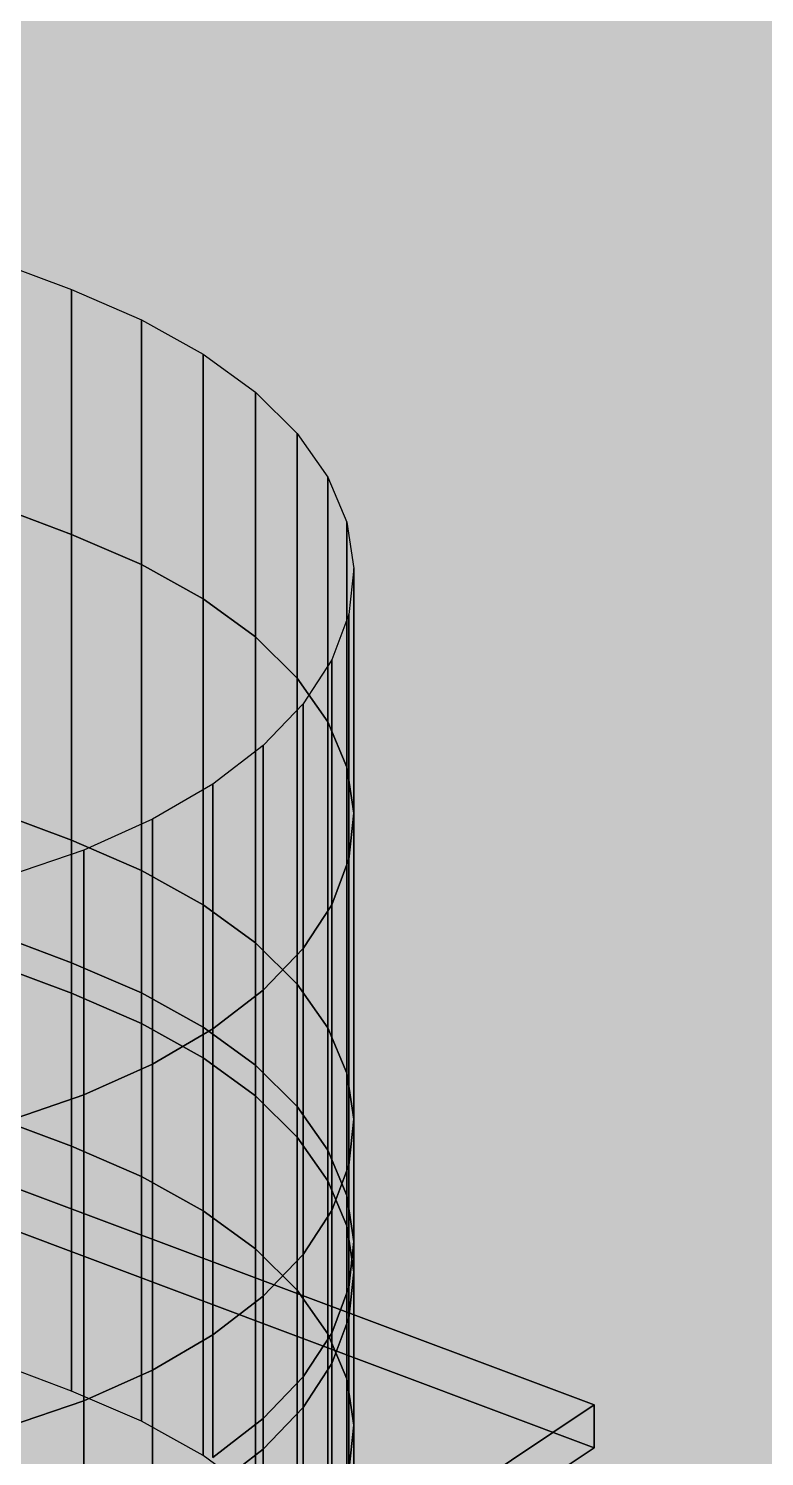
# Model space of a CAD drawing. Header units: millimetres. Extents: x 50 to 612415, y 2 to 4150.
# Drawn here: x 483839.16 to 483855.64, y 1789.64 to 1821.59 of the extents above; entities that cross this region are included whole.
import ezdxf

# ---------------------------------------------------------------- set-up
doc = ezdxf.new("R2010")
doc.units = ezdxf.units.MM
doc.layers.add('HATCH', color=8, linetype='Continuous', lineweight=9)
doc.layers.add('OUTLINE', color=7, linetype='Continuous', lineweight=25)

msp = doc.modelspace()

# ---------------------------------------------------------------- hatches: boundary and pattern name
at = {"layer": 'HATCH', "true_color": 0xccae87}
for points in [[(483729.733, 2095.423), (483388.132, 2223.523), (483844.241, 1797.704)], [(483388.132, 2223.523), (483707.276, 1909.123), (483844.241, 1797.704)], [(483729.733, 2091.999), (483388.132, 2220.099), (483844.241, 1794.28)], [(483844.241, 1794.28), (483388.132, 2220.099), (483729.733, 2091.999)], [(483388.132, 2220.099), (483707.276, 1905.699), (483844.241, 1794.28)], [(483844.241, 1794.28), (483707.276, 1905.699), (483388.132, 2220.099)], [(483844.241, 1788.801), (483388.132, 2214.621), (483729.733, 2086.52)], [(483844.241, 1788.801), (483707.276, 1900.221), (483388.132, 2214.621)], [(483731.532, 2094.916), (483729.733, 2095.423), (483846.288, 1794.793)], [(483729.733, 2095.423), (483844.241, 1797.704), (483845.176, 1796.781)], [(483729.733, 2095.423), (483845.176, 1796.781), (483845.862, 1795.805)], [(483729.733, 2095.423), (483845.862, 1795.805), (483846.288, 1794.793)], [(483733.532, 2094.66), (483731.532, 2094.916), (483846.288, 1794.793)], [(483735.596, 2094.672), (483733.532, 2094.66), (483846.288, 1794.793)], [(484018.94, 2064.117), (483735.596, 2094.672), (483846.288, 1794.793)], [(483731.532, 2091.492), (483729.733, 2091.999), (483846.288, 1791.369)], [(483846.288, 1791.369), (483729.733, 2091.999), (483731.532, 2091.492)], [(483729.733, 2091.999), (483844.241, 1794.28), (483845.176, 1793.357)], [(483845.176, 1793.357), (483844.241, 1794.28), (483729.733, 2091.999)], [(483845.862, 1792.381), (483845.176, 1793.357), (483729.733, 2091.999)], [(483729.733, 2091.999), (483845.176, 1793.357), (483845.862, 1792.381)], [(483729.733, 2091.999), (483845.862, 1792.381), (483846.288, 1791.369)], [(483846.288, 1791.369), (483845.862, 1792.381), (483729.733, 2091.999)], [(483733.532, 2091.236), (483731.532, 2091.492), (483846.288, 1791.369)], [(483846.288, 1791.369), (483731.532, 2091.492), (483733.532, 2091.236)], [(483735.596, 2091.248), (483733.532, 2091.236), (483846.288, 1791.369)], [(483846.288, 1791.369), (483733.532, 2091.236), (483735.596, 2091.248)], [(484018.94, 2060.693), (483735.596, 2091.248), (483846.288, 1791.369)], [(483846.288, 1791.369), (483735.596, 2091.248), (484018.94, 2060.693)], [(483846.288, 1785.891), (483729.733, 2086.52), (483731.532, 2086.014)], [(483845.176, 1787.879), (483844.241, 1788.801), (483729.733, 2086.52)], [(483845.862, 1786.903), (483845.176, 1787.879), (483729.733, 2086.52)], [(483846.288, 1785.891), (483845.862, 1786.903), (483729.733, 2086.52)], [(483846.288, 1785.891), (483731.532, 2086.014), (483733.532, 2085.758)], [(483846.288, 1785.891), (483733.532, 2085.758), (483735.596, 2085.769)], [(483846.288, 1785.891), (483735.596, 2085.769), (484018.94, 2055.215)], [(483655.087, 1297.024), (484018.94, 2079.868), (483845.952, 1807.463)], [(484018.94, 2079.868), (483707.276, 1924.874), (483844.241, 1813.454)], [(484018.94, 2079.868), (483844.241, 1813.454), (483845.176, 1812.532)], [(484018.94, 2079.868), (483845.176, 1812.532), (483845.862, 1811.556)], [(484018.94, 2079.868), (483845.862, 1811.556), (483846.288, 1810.544)], [(484018.94, 2079.868), (483846.334, 1808.48), (483845.952, 1807.463)], [(484018.94, 2079.868), (483846.288, 1810.544), (483846.446, 1809.512)], [(484018.94, 2079.868), (483846.446, 1809.512), (483846.334, 1808.48)], [(483655.087, 1291.545), (484018.94, 2074.389), (483845.952, 1801.985)], [(483845.952, 1801.985), (484018.94, 2074.389), (483655.087, 1291.545)], [(484018.94, 2074.389), (483707.276, 1919.396), (483844.241, 1807.976)], [(483844.241, 1807.976), (483707.276, 1919.396), (484018.94, 2074.389)], [(484018.94, 2074.389), (483844.241, 1807.976), (483845.176, 1807.053)], [(483845.176, 1807.053), (483844.241, 1807.976), (484018.94, 2074.389)], [(484018.94, 2074.389), (483845.176, 1807.053), (483845.862, 1806.078)], [(483845.862, 1806.078), (483845.176, 1807.053), (484018.94, 2074.389)], [(484018.94, 2074.389), (483845.862, 1806.078), (483846.288, 1805.065)], [(483846.288, 1805.065), (483845.862, 1806.078), (484018.94, 2074.389)], [(484018.94, 2074.389), (483846.334, 1803.001), (483845.952, 1801.985)], [(483845.952, 1801.985), (483846.334, 1803.001), (484018.94, 2074.389)], [(484018.94, 2074.389), (483846.288, 1805.065), (483846.446, 1804.034)], [(483846.446, 1804.034), (483846.288, 1805.065), (484018.94, 2074.389)], [(484018.94, 2074.389), (483846.446, 1804.034), (483846.334, 1803.001)], [(483846.334, 1803.001), (483846.446, 1804.034), (484018.94, 2074.389)], [(483655.087, 1284.697), (484018.94, 2067.541), (483845.952, 1795.137)], [(483845.952, 1795.137), (484018.94, 2067.541), (483655.087, 1284.697)], [(484018.94, 2067.541), (483707.276, 1912.548), (483844.241, 1801.128)], [(483844.241, 1801.128), (483707.276, 1912.548), (484018.94, 2067.541)], [(484018.94, 2067.541), (483844.241, 1801.128), (483845.176, 1800.205)], [(483845.176, 1800.205), (483844.241, 1801.128), (484018.94, 2067.541)], [(484018.94, 2067.541), (483845.176, 1800.205), (483845.862, 1799.229)], [(483845.862, 1799.229), (483845.176, 1800.205), (484018.94, 2067.541)], [(484018.94, 2067.541), (483845.862, 1799.229), (483846.288, 1798.217)], [(483846.288, 1798.217), (483845.862, 1799.229), (484018.94, 2067.541)], [(484018.94, 2067.541), (483846.334, 1796.153), (483845.952, 1795.137)], [(483845.952, 1795.137), (483846.334, 1796.153), (484018.94, 2067.541)], [(484018.94, 2067.541), (483846.288, 1798.217), (483846.446, 1797.186)], [(483846.446, 1797.186), (483846.288, 1798.217), (484018.94, 2067.541)], [(484018.94, 2067.541), (483846.446, 1797.186), (483846.334, 1796.153)], [(483846.334, 1796.153), (483846.446, 1797.186), (484018.94, 2067.541)], [(483652.557, 1282.907), (484018.94, 2064.802), (483845.952, 1792.397)], [(483845.952, 1792.397), (484018.94, 2064.802), (483652.557, 1282.907)], [(484018.94, 2064.802), (483707.276, 1909.808), (483844.241, 1798.389)], [(483844.241, 1798.389), (483707.276, 1909.808), (484018.94, 2064.802)], [(484018.94, 2064.802), (483844.241, 1798.389), (483845.176, 1797.466)], [(483845.176, 1797.466), (483844.241, 1798.389), (484018.94, 2064.802)], [(484018.94, 2064.802), (483845.176, 1797.466), (483845.862, 1796.49)], [(483845.862, 1796.49), (483845.176, 1797.466), (484018.94, 2064.802)], [(484018.94, 2064.802), (483845.862, 1796.49), (483846.288, 1795.478)], [(483846.288, 1795.478), (483845.862, 1796.49), (484018.94, 2064.802)], [(484018.94, 2064.802), (483846.334, 1793.414), (483845.952, 1792.397)], [(483845.952, 1792.397), (483846.334, 1793.414), (484018.94, 2064.802)], [(484018.94, 2064.802), (483846.288, 1795.478), (483846.446, 1794.447)], [(483846.446, 1794.447), (483846.288, 1795.478), (484018.94, 2064.802)], [(484018.94, 2064.802), (483846.446, 1794.447), (483846.334, 1793.414)], [(483846.334, 1793.414), (483846.446, 1794.447), (484018.94, 2064.802)], [(483651.924, 1282.46), (484018.94, 2064.117), (483845.952, 1791.713)], [(483845.952, 1791.713), (484018.94, 2064.117), (483651.924, 1282.46)], [(483844.241, 1797.704), (483707.276, 1909.123), (484018.94, 2064.117)], [(483845.176, 1796.781), (483844.241, 1797.704), (484018.94, 2064.117)], [(483845.862, 1795.805), (483845.176, 1796.781), (484018.94, 2064.117)], [(483846.288, 1794.793), (483845.862, 1795.805), (484018.94, 2064.117)], [(484018.94, 2064.117), (483846.334, 1792.729), (483845.952, 1791.713)], [(483845.952, 1791.713), (483846.334, 1792.729), (484018.94, 2064.117)], [(484018.94, 2064.117), (483846.288, 1794.793), (483846.446, 1793.762)], [(483846.446, 1793.762), (483846.288, 1794.793), (484018.94, 2064.117)], [(484018.94, 2064.117), (483846.446, 1793.762), (483846.334, 1792.729)], [(483846.334, 1792.729), (483846.446, 1793.762), (484018.94, 2064.117)], [(483648.761, 1280.222), (484018.94, 2060.693), (483845.952, 1788.289)], [(483845.952, 1788.289), (484018.94, 2060.693), (483648.761, 1280.222)], [(484018.94, 2060.693), (483846.334, 1789.305), (483845.952, 1788.289)], [(483845.952, 1788.289), (483846.334, 1789.305), (484018.94, 2060.693)], [(484018.94, 2060.693), (483846.288, 1791.369), (483846.446, 1790.338)], [(483846.446, 1790.338), (483846.288, 1791.369), (484018.94, 2060.693)], [(484018.94, 2060.693), (483846.446, 1790.338), (483846.334, 1789.305)], [(483846.334, 1789.305), (483846.446, 1790.338), (484018.94, 2060.693)], [(483845.952, 1782.81), (484018.94, 2055.215), (483643.701, 1276.641)], [(483845.952, 1782.81), (483846.334, 1783.827), (484018.94, 2055.215)], [(483846.446, 1784.86), (483846.288, 1785.891), (484018.94, 2055.215)], [(483846.334, 1783.827), (483846.446, 1784.86), (484018.94, 2055.215)], [(483707.276, 1924.874), (483650.343, 1886.918), (483840.121, 1815.751)], [(483707.276, 1924.874), (483840.121, 1815.751), (483841.691, 1815.078)], [(483707.276, 1924.874), (483841.691, 1815.078), (483843.072, 1814.308)], [(483707.276, 1924.874), (483843.072, 1814.308), (483844.241, 1813.454)], [(483840.121, 1810.273), (483650.343, 1881.44), (483707.276, 1919.396)], [(483707.276, 1919.396), (483650.343, 1881.44), (483840.121, 1810.273)], [(483707.276, 1919.396), (483840.121, 1810.273), (483841.691, 1809.6)], [(483841.691, 1809.6), (483840.121, 1810.273), (483707.276, 1919.396)], [(483707.276, 1919.396), (483841.691, 1809.6), (483843.072, 1808.829)], [(483843.072, 1808.829), (483841.691, 1809.6), (483707.276, 1919.396)], [(483707.276, 1919.396), (483843.072, 1808.829), (483844.241, 1807.976)], [(483844.241, 1807.976), (483843.072, 1808.829), (483707.276, 1919.396)], [(483840.121, 1803.425), (483650.343, 1874.592), (483707.276, 1912.548)], [(483707.276, 1912.548), (483650.343, 1874.592), (483840.121, 1803.425)], [(483707.276, 1912.548), (483840.121, 1803.425), (483841.691, 1802.752)], [(483841.691, 1802.752), (483840.121, 1803.425), (483707.276, 1912.548)], [(483707.276, 1912.548), (483841.691, 1802.752), (483843.072, 1801.981)], [(483843.072, 1801.981), (483841.691, 1802.752), (483707.276, 1912.548)], [(483707.276, 1912.548), (483843.072, 1801.981), (483844.241, 1801.128)], [(483844.241, 1801.128), (483843.072, 1801.981), (483707.276, 1912.548)], [(483840.121, 1800.686), (483650.343, 1871.853), (483707.276, 1909.808)], [(483707.276, 1909.808), (483650.343, 1871.853), (483840.121, 1800.686)], [(483707.276, 1909.808), (483840.121, 1800.686), (483841.691, 1800.012)], [(483841.691, 1800.012), (483840.121, 1800.686), (483707.276, 1909.808)], [(483707.276, 1909.808), (483841.691, 1800.012), (483843.072, 1799.242)], [(483843.072, 1799.242), (483841.691, 1800.012), (483707.276, 1909.808)], [(483707.276, 1909.808), (483843.072, 1799.242), (483844.241, 1798.389)], [(483844.241, 1798.389), (483843.072, 1799.242), (483707.276, 1909.808)], [(483840.121, 1800.001), (483650.343, 1871.168), (483707.276, 1909.123)], [(483707.276, 1909.123), (483650.343, 1871.168), (483840.121, 1800.001)], [(483707.276, 1909.123), (483840.121, 1800.001), (483841.691, 1799.328)], [(483841.691, 1799.328), (483840.121, 1800.001), (483707.276, 1909.123)], [(483707.276, 1909.123), (483841.691, 1799.328), (483843.072, 1798.557)], [(483843.072, 1798.557), (483841.691, 1799.328), (483707.276, 1909.123)], [(483707.276, 1909.123), (483843.072, 1798.557), (483844.241, 1797.704)], [(483844.241, 1797.704), (483843.072, 1798.557), (483707.276, 1909.123)], [(483840.121, 1796.577), (483650.343, 1867.744), (483707.276, 1905.699)], [(483707.276, 1905.699), (483650.343, 1867.744), (483840.121, 1796.577)], [(483707.276, 1905.699), (483840.121, 1796.577), (483841.691, 1795.904)], [(483841.691, 1795.904), (483840.121, 1796.577), (483707.276, 1905.699)], [(483707.276, 1905.699), (483841.691, 1795.904), (483843.072, 1795.133)], [(483843.072, 1795.133), (483841.691, 1795.904), (483707.276, 1905.699)], [(483707.276, 1905.699), (483843.072, 1795.133), (483844.241, 1794.28)], [(483844.241, 1794.28), (483843.072, 1795.133), (483707.276, 1905.699)], [(483840.121, 1791.098), (483650.343, 1862.265), (483707.276, 1900.221)], [(483841.691, 1790.425), (483840.121, 1791.098), (483707.276, 1900.221)], [(483843.072, 1789.655), (483841.691, 1790.425), (483707.276, 1900.221)], [(483844.241, 1788.801), (483843.072, 1789.655), (483707.276, 1900.221)], [(483655.087, 1297.024), (483845.952, 1807.463), (483845.309, 1806.48)], [(483655.087, 1297.024), (483845.309, 1806.48), (483844.415, 1805.547)], [(483655.087, 1297.024), (483844.415, 1805.547), (483843.284, 1804.681)], [(483655.087, 1297.024), (483843.284, 1804.681), (483841.937, 1803.896)], [(483655.087, 1297.024), (483841.937, 1803.896), (483840.397, 1803.205)], [(483655.087, 1297.024), (483840.397, 1803.205), (483838.69, 1802.621)], [(483655.087, 1291.545), (483845.952, 1801.985), (483845.309, 1801.002)], [(483845.309, 1801.002), (483845.952, 1801.985), (483655.087, 1291.545)], [(483655.087, 1291.545), (483845.309, 1801.002), (483844.415, 1800.069)], [(483844.415, 1800.069), (483845.309, 1801.002), (483655.087, 1291.545)], [(483655.087, 1291.545), (483844.415, 1800.069), (483843.284, 1799.203)], [(483843.284, 1799.203), (483844.415, 1800.069), (483655.087, 1291.545)], [(483655.087, 1291.545), (483843.284, 1799.203), (483841.937, 1798.417)], [(483841.937, 1798.417), (483843.284, 1799.203), (483655.087, 1291.545)], [(483655.087, 1291.545), (483841.937, 1798.417), (483840.397, 1797.727)], [(483840.397, 1797.727), (483841.937, 1798.417), (483655.087, 1291.545)], [(483655.087, 1291.545), (483840.397, 1797.727), (483838.69, 1797.143)], [(483838.69, 1797.143), (483840.397, 1797.727), (483655.087, 1291.545)], [(483655.087, 1284.697), (483845.952, 1795.137), (483845.309, 1794.153)], [(483845.309, 1794.153), (483845.952, 1795.137), (483655.087, 1284.697)], [(483655.087, 1284.697), (483845.309, 1794.153), (483844.415, 1793.221)], [(483844.415, 1793.221), (483845.309, 1794.153), (483655.087, 1284.697)], [(483655.087, 1284.697), (483844.415, 1793.221), (483843.284, 1792.355)], [(483843.284, 1792.355), (483844.415, 1793.221), (483655.087, 1284.697)], [(483652.557, 1282.907), (483845.952, 1792.397), (483845.309, 1791.414)], [(483845.309, 1791.414), (483845.952, 1792.397), (483652.557, 1282.907)], [(483655.087, 1284.697), (483843.284, 1792.355), (483841.937, 1791.569)], [(483841.937, 1791.569), (483843.284, 1792.355), (483655.087, 1284.697)], [(483651.924, 1282.46), (483845.952, 1791.713), (483845.309, 1790.729)], [(483845.309, 1790.729), (483845.952, 1791.713), (483651.924, 1282.46)], [(483652.557, 1282.907), (483845.309, 1791.414), (483844.415, 1790.482)], [(483844.415, 1790.482), (483845.309, 1791.414), (483652.557, 1282.907)], [(483655.087, 1284.697), (483841.937, 1791.569), (483840.397, 1790.879)], [(483840.397, 1790.879), (483841.937, 1791.569), (483655.087, 1284.697)], [(483844.415, 1789.797), (483845.309, 1790.729), (483651.924, 1282.46)], [(483651.924, 1282.46), (483845.309, 1790.729), (483844.415, 1789.797)], [(483655.087, 1284.697), (483840.397, 1790.879), (483838.69, 1790.295)], [(483838.69, 1790.295), (483840.397, 1790.879), (483655.087, 1284.697)], [(483652.557, 1282.907), (483844.415, 1790.482), (483843.284, 1789.615)], [(483843.284, 1789.615), (483844.415, 1790.482), (483652.557, 1282.907)], [(483651.924, 1282.46), (483844.415, 1789.797), (483843.284, 1788.931)], [(483843.284, 1788.931), (483844.415, 1789.797), (483651.924, 1282.46)]]:
    msp.add_hatch(color=43, dxfattribs=at).paths.add_polyline_path(points)
at = {"layer": 'HATCH', "true_color": 0xc0a47f}
for points in [[(483840.121, 1810.273), (483650.343, 1881.44), (483650.343, 1886.918), (483840.121, 1815.751)], [(483840.121, 1803.425), (483650.343, 1874.592), (483650.343, 1881.44), (483840.121, 1810.273)], [(483840.121, 1800.686), (483650.343, 1871.853), (483650.343, 1874.592), (483840.121, 1803.425)], [(483840.121, 1800.001), (483650.343, 1871.168), (483650.343, 1871.853), (483840.121, 1800.686)], [(483840.121, 1796.577), (483650.343, 1867.744), (483650.343, 1871.168), (483840.121, 1800.001)], [(483840.121, 1791.098), (483650.343, 1862.265), (483650.343, 1867.744), (483840.121, 1796.577)], [(483838.69, 1797.143), (483840.397, 1797.727), (483840.397, 1803.205), (483838.69, 1802.621)], [(483838.69, 1790.295), (483840.397, 1790.879), (483840.397, 1797.727), (483838.69, 1797.143)], [(483838.69, 1787.556), (483840.397, 1788.14), (483840.397, 1790.879), (483838.69, 1790.295)]]:
    msp.add_hatch(color=33, dxfattribs=at).paths.add_polyline_path(points)
at = {"layer": 'HATCH', "true_color": 0xacb1b5}
msp.add_hatch(color=253, dxfattribs=at).paths.add_polyline_path([(483851.824, 1789.83), (483649.394, 1865.742), (483649.394, 1866.7), (483851.824, 1790.789)])
at = {"layer": 'HATCH', "true_color": 0xb7bcc0}
for points in [[(483649.394, 1866.7), (483833.795, 1778.77), (483851.824, 1790.789)], [(483851.824, 1789.83), (483833.795, 1777.811), (483649.394, 1865.742)]]:
    msp.add_hatch(color=9, dxfattribs=at).paths.add_polyline_path(points)
at = {"layer": 'HATCH', "true_color": 0xbfa37f}
for points in [[(483841.691, 1809.6), (483840.121, 1810.273), (483840.121, 1815.751), (483841.691, 1815.078)], [(483841.691, 1802.752), (483840.121, 1803.425), (483840.121, 1810.273), (483841.691, 1809.6)], [(483840.397, 1797.727), (483841.937, 1798.417), (483841.937, 1803.896), (483840.397, 1803.205)], [(483841.691, 1800.012), (483840.121, 1800.686), (483840.121, 1803.425), (483841.691, 1802.752)], [(483841.691, 1799.328), (483840.121, 1800.001), (483840.121, 1800.686), (483841.691, 1800.012)], [(483841.691, 1795.904), (483840.121, 1796.577), (483840.121, 1800.001), (483841.691, 1799.328)], [(483840.397, 1790.879), (483841.937, 1791.569), (483841.937, 1798.417), (483840.397, 1797.727)], [(483841.691, 1790.425), (483840.121, 1791.098), (483840.121, 1796.577), (483841.691, 1795.904)], [(483840.397, 1788.14), (483841.937, 1788.83), (483841.937, 1791.569), (483840.397, 1790.879)]]:
    msp.add_hatch(color=33, dxfattribs=at).paths.add_polyline_path(points)
at = {"layer": 'HATCH', "true_color": 0xbea27e}
for points in [[(483843.072, 1808.829), (483841.691, 1809.6), (483841.691, 1815.078), (483843.072, 1814.308)], [(483843.072, 1801.981), (483841.691, 1802.752), (483841.691, 1809.6), (483843.072, 1808.829)], [(483841.937, 1798.417), (483843.284, 1799.203), (483843.284, 1804.681), (483841.937, 1803.896)], [(483843.072, 1799.242), (483841.691, 1800.012), (483841.691, 1802.752), (483843.072, 1801.981)], [(483843.072, 1798.557), (483841.691, 1799.328), (483841.691, 1800.012), (483843.072, 1799.242)], [(483843.072, 1795.133), (483841.691, 1795.904), (483841.691, 1799.328), (483843.072, 1798.557)], [(483841.937, 1791.569), (483843.284, 1792.355), (483843.284, 1799.203), (483841.937, 1798.417)], [(483843.072, 1789.655), (483841.691, 1790.425), (483841.691, 1795.904), (483843.072, 1795.133)], [(483841.937, 1788.83), (483843.284, 1789.615), (483843.284, 1792.355), (483841.937, 1791.569)]]:
    msp.add_hatch(color=33, dxfattribs=at).paths.add_polyline_path(points)
at = {"layer": 'HATCH', "true_color": 0xbda17d}
for points in [[(483844.241, 1807.976), (483843.072, 1808.829), (483843.072, 1814.308), (483844.241, 1813.454)], [(483844.241, 1801.128), (483843.072, 1801.981), (483843.072, 1808.829), (483844.241, 1807.976)], [(483844.241, 1798.389), (483843.072, 1799.242), (483843.072, 1801.981), (483844.241, 1801.128)], [(483844.241, 1797.704), (483843.072, 1798.557), (483843.072, 1799.242), (483844.241, 1798.389)], [(483844.241, 1794.28), (483843.072, 1795.133), (483843.072, 1798.557), (483844.241, 1797.704)], [(483844.241, 1788.801), (483843.072, 1789.655), (483843.072, 1795.133), (483844.241, 1794.28)]]:
    msp.add_hatch(color=33, dxfattribs=at).paths.add_polyline_path(points)
at = {"layer": 'HATCH', "true_color": 0xbba07c}
for points in [[(483845.176, 1807.053), (483844.241, 1807.976), (483844.241, 1813.454), (483845.176, 1812.532)], [(483845.176, 1800.205), (483844.241, 1801.128), (483844.241, 1807.976), (483845.176, 1807.053)], [(483844.415, 1800.069), (483845.309, 1801.002), (483845.309, 1806.48), (483844.415, 1805.547)], [(483845.176, 1797.466), (483844.241, 1798.389), (483844.241, 1801.128), (483845.176, 1800.205)], [(483844.415, 1793.221), (483845.309, 1794.153), (483845.309, 1801.002), (483844.415, 1800.069)], [(483845.176, 1796.781), (483844.241, 1797.704), (483844.241, 1798.389), (483845.176, 1797.466)], [(483845.176, 1793.357), (483844.241, 1794.28), (483844.241, 1797.704), (483845.176, 1796.781)], [(483845.176, 1787.879), (483844.241, 1788.801), (483844.241, 1794.28), (483845.176, 1793.357)], [(483844.415, 1790.482), (483845.309, 1791.414), (483845.309, 1794.153), (483844.415, 1793.221)], [(483844.415, 1789.797), (483845.309, 1790.729), (483845.309, 1791.414), (483844.415, 1790.482)], [(483844.415, 1786.373), (483845.309, 1787.305), (483845.309, 1790.729), (483844.415, 1789.797)]]:
    msp.add_hatch(color=33, dxfattribs=at).paths.add_polyline_path(points)
at = {"layer": 'HATCH', "true_color": 0xba9f7b}
for points in [[(483845.862, 1806.078), (483845.176, 1807.053), (483845.176, 1812.532), (483845.862, 1811.556)], [(483845.862, 1799.229), (483845.176, 1800.205), (483845.176, 1807.053), (483845.862, 1806.078)], [(483845.862, 1796.49), (483845.176, 1797.466), (483845.176, 1800.205), (483845.862, 1799.229)], [(483845.862, 1795.805), (483845.176, 1796.781), (483845.176, 1797.466), (483845.862, 1796.49)], [(483845.862, 1792.381), (483845.176, 1793.357), (483845.176, 1796.781), (483845.862, 1795.805)], [(483845.862, 1786.903), (483845.176, 1787.879), (483845.176, 1793.357), (483845.862, 1792.381)]]:
    msp.add_hatch(color=33, dxfattribs=at).paths.add_polyline_path(points)
at = {"layer": 'HATCH', "true_color": 0xb89d7a}
for points in [[(483846.288, 1805.065), (483845.862, 1806.078), (483845.862, 1811.556), (483846.288, 1810.544)], [(483845.952, 1801.985), (483846.334, 1803.001), (483846.334, 1808.48), (483845.952, 1807.463)], [(483846.288, 1798.217), (483845.862, 1799.229), (483845.862, 1806.078), (483846.288, 1805.065)], [(483845.952, 1795.137), (483846.334, 1796.153), (483846.334, 1803.001), (483845.952, 1801.985)], [(483846.288, 1795.478), (483845.862, 1796.49), (483845.862, 1799.229), (483846.288, 1798.217)], [(483846.288, 1794.793), (483845.862, 1795.805), (483845.862, 1796.49), (483846.288, 1795.478)], [(483845.952, 1792.397), (483846.334, 1793.414), (483846.334, 1796.153), (483845.952, 1795.137)], [(483846.288, 1791.369), (483845.862, 1792.381), (483845.862, 1795.805), (483846.288, 1794.793)], [(483845.952, 1791.713), (483846.334, 1792.729), (483846.334, 1793.414), (483845.952, 1792.397)], [(483845.952, 1788.289), (483846.334, 1789.305), (483846.334, 1792.729), (483845.952, 1791.713)], [(483846.288, 1785.891), (483845.862, 1786.903), (483845.862, 1792.381), (483846.288, 1791.369)]]:
    msp.add_hatch(color=33, dxfattribs=at).paths.add_polyline_path(points)
at = {"layer": 'HATCH', "true_color": 0xb69c79}
for points in [[(483846.446, 1804.034), (483846.288, 1805.065), (483846.288, 1810.544), (483846.446, 1809.512)], [(483846.334, 1803.001), (483846.446, 1804.034), (483846.446, 1809.512), (483846.334, 1808.48)], [(483846.446, 1797.186), (483846.288, 1798.217), (483846.288, 1805.065), (483846.446, 1804.034)], [(483846.334, 1796.153), (483846.446, 1797.186), (483846.446, 1804.034), (483846.334, 1803.001)], [(483846.446, 1794.447), (483846.288, 1795.478), (483846.288, 1798.217), (483846.446, 1797.186)], [(483846.334, 1793.414), (483846.446, 1794.447), (483846.446, 1797.186), (483846.334, 1796.153)], [(483846.446, 1793.762), (483846.288, 1794.793), (483846.288, 1795.478), (483846.446, 1794.447)], [(483846.446, 1790.338), (483846.288, 1791.369), (483846.288, 1794.793), (483846.446, 1793.762)], [(483846.334, 1792.729), (483846.446, 1793.762), (483846.446, 1794.447), (483846.334, 1793.414)], [(483846.334, 1789.305), (483846.446, 1790.338), (483846.446, 1793.762), (483846.334, 1792.729)], [(483846.446, 1784.86), (483846.288, 1785.891), (483846.288, 1791.369), (483846.446, 1790.338)], [(483846.334, 1783.827), (483846.446, 1784.86), (483846.446, 1790.338), (483846.334, 1789.305)]]:
    msp.add_hatch(color=33, dxfattribs=at).paths.add_polyline_path(points)
at = {"layer": 'HATCH', "true_color": 0xb99e7b}
for points in [[(483845.309, 1801.002), (483845.952, 1801.985), (483845.952, 1807.463), (483845.309, 1806.48)], [(483845.309, 1794.153), (483845.952, 1795.137), (483845.952, 1801.985), (483845.309, 1801.002)], [(483845.309, 1791.414), (483845.952, 1792.397), (483845.952, 1795.137), (483845.309, 1794.153)], [(483845.309, 1790.729), (483845.952, 1791.713), (483845.952, 1792.397), (483845.309, 1791.414)], [(483845.309, 1787.305), (483845.952, 1788.289), (483845.952, 1791.713), (483845.309, 1790.729)]]:
    msp.add_hatch(color=33, dxfattribs=at).paths.add_polyline_path(points)
at = {"layer": 'HATCH', "true_color": 0xbca17d}
for points in [[(483843.284, 1799.203), (483844.415, 1800.069), (483844.415, 1805.547), (483843.284, 1804.681)], [(483843.284, 1792.355), (483844.415, 1793.221), (483844.415, 1800.069), (483843.284, 1799.203)], [(483843.284, 1789.615), (483844.415, 1790.482), (483844.415, 1793.221), (483843.284, 1792.355)], [(483843.284, 1788.931), (483844.415, 1789.797), (483844.415, 1790.482), (483843.284, 1789.615)], [(483843.284, 1785.507), (483844.415, 1786.373), (483844.415, 1789.797), (483843.284, 1788.931)]]:
    msp.add_hatch(color=33, dxfattribs=at).paths.add_polyline_path(points)
at = {"layer": 'HATCH', "true_color": 0xaaafb2}
msp.add_hatch(color=253, dxfattribs=at).paths.add_polyline_path([(483833.795, 1777.811), (483851.824, 1789.83), (483851.824, 1790.789), (483833.795, 1778.77)])

# ---------------------------------------------------------------- linework, layer by layer
at = {"layer": 'OUTLINE', "color": 139, "true_color": 0x42544a}
for p, q in [((483650.343, 1886.918), (483840.121, 1815.751)), ((483650.343, 1886.918), (483840.121, 1815.751)), ((483840.121, 1810.273), (483650.343, 1881.44)), ((483650.343, 1881.44), (483840.121, 1810.273)), ((483650.343, 1881.44), (483840.121, 1810.273)), ((483840.121, 1810.273), (483650.343, 1881.44)), ((483840.121, 1803.425), (483650.343, 1874.592)), ((483650.343, 1874.592), (483840.121, 1803.425)), ((483650.343, 1874.592), (483840.121, 1803.425)), ((483840.121, 1803.425), (483650.343, 1874.592)), ((483840.121, 1800.686), (483650.343, 1871.853)), ((483650.343, 1871.853), (483840.121, 1800.686)), ((483650.343, 1871.853), (483840.121, 1800.686)), ((483840.121, 1800.686), (483650.343, 1871.853)), ((483840.121, 1800.001), (483650.343, 1871.168)), ((483650.343, 1871.168), (483840.121, 1800.001)), ((483650.343, 1871.168), (483840.121, 1800.001)), ((483840.121, 1800.001), (483650.343, 1871.168)), ((483840.121, 1796.577), (483650.343, 1867.744)), ((483650.343, 1867.744), (483840.121, 1796.577)), ((483650.343, 1867.744), (483840.121, 1796.577)), ((483840.121, 1796.577), (483650.343, 1867.744)), ((483649.394, 1866.7), (483851.824, 1790.789)), ((483851.824, 1790.789), (483649.394, 1866.7)), ((483851.824, 1789.83), (483649.394, 1865.742)), ((483649.394, 1865.742), (483851.824, 1789.83)), ((483840.121, 1791.098), (483650.343, 1862.265)), ((483840.121, 1791.098), (483650.343, 1862.265)), ((483840.121, 1815.751), (483840.121, 1810.273)), ((483840.121, 1815.751), (483841.691, 1815.078)), ((483840.121, 1810.273), (483840.121, 1815.751)), ((483840.121, 1815.751), (483841.691, 1815.078)), ((483841.691, 1815.078), (483843.072, 1814.308)), ((483841.691, 1815.078), (483841.691, 1809.6)), ((483841.691, 1809.6), (483841.691, 1815.078)), ((483841.691, 1815.078), (483843.072, 1814.308)), ((483843.072, 1814.308), (483844.241, 1813.454)), ((483843.072, 1814.308), (483843.072, 1808.829)), ((483843.072, 1808.829), (483843.072, 1814.308)), ((483843.072, 1814.308), (483844.241, 1813.454)), ((483844.241, 1813.454), (483845.176, 1812.532)), ((483844.241, 1813.454), (483844.241, 1807.976)), ((483844.241, 1807.976), (483844.241, 1813.454)), ((483844.241, 1813.454), (483845.176, 1812.532)), ((483845.176, 1812.532), (483845.862, 1811.556)), ((483845.176, 1812.532), (483845.176, 1807.053)), ((483845.176, 1807.053), (483845.176, 1812.532)), ((483845.176, 1812.532), (483845.862, 1811.556)), ((483845.862, 1811.556), (483846.288, 1810.544)), ((483845.862, 1811.556), (483845.862, 1806.078)), ((483845.862, 1806.078), (483845.862, 1811.556)), ((483845.862, 1811.556), (483846.288, 1810.544)), ((483846.288, 1810.544), (483846.446, 1809.512)), ((483846.288, 1810.544), (483846.288, 1805.065)), ((483846.288, 1805.065), (483846.288, 1810.544)), ((483846.288, 1810.544), (483846.446, 1809.512)), ((483840.121, 1810.273), (483840.121, 1803.425)), ((483840.121, 1810.273), (483841.691, 1809.6)), ((483841.691, 1809.6), (483840.121, 1810.273)), ((483840.121, 1803.425), (483840.121, 1810.273)), ((483840.121, 1810.273), (483841.691, 1809.6)), ((483841.691, 1809.6), (483840.121, 1810.273)), ((483841.691, 1809.6), (483843.072, 1808.829)), ((483843.072, 1808.829), (483841.691, 1809.6)), ((483841.691, 1809.6), (483841.691, 1802.752)), ((483841.691, 1802.752), (483841.691, 1809.6)), ((483841.691, 1809.6), (483843.072, 1808.829)), ((483843.072, 1808.829), (483841.691, 1809.6)), ((483846.446, 1809.512), (483846.334, 1808.48)), ((483846.446, 1809.512), (483846.334, 1808.48)), ((483846.446, 1809.512), (483846.446, 1804.034)), ((483846.446, 1804.034), (483846.446, 1809.512)), ((483843.072, 1808.829), (483844.241, 1807.976)), ((483844.241, 1807.976), (483843.072, 1808.829)), ((483843.072, 1808.829), (483843.072, 1801.981)), ((483843.072, 1801.981), (483843.072, 1808.829)), ((483843.072, 1808.829), (483844.241, 1807.976)), ((483844.241, 1807.976), (483843.072, 1808.829)), ((483846.334, 1808.48), (483845.952, 1807.463)), ((483846.334, 1808.48), (483845.952, 1807.463)), ((483846.334, 1808.48), (483846.334, 1803.001)), ((483846.334, 1803.001), (483846.334, 1808.48)), ((483844.241, 1807.976), (483845.176, 1807.053)), ((483845.176, 1807.053), (483844.241, 1807.976)), ((483844.241, 1807.976), (483844.241, 1801.128)), ((483844.241, 1801.128), (483844.241, 1807.976)), ((483844.241, 1807.976), (483845.176, 1807.053)), ((483845.176, 1807.053), (483844.241, 1807.976)), ((483845.952, 1807.463), (483845.309, 1806.48)), ((483845.952, 1807.463), (483845.309, 1806.48)), ((483845.952, 1807.463), (483845.952, 1801.985)), ((483845.952, 1801.985), (483845.952, 1807.463)), ((483845.176, 1807.053), (483845.862, 1806.078)), ((483845.862, 1806.078), (483845.176, 1807.053)), ((483845.176, 1807.053), (483845.176, 1800.205)), ((483845.176, 1800.205), (483845.176, 1807.053)), ((483845.176, 1807.053), (483845.862, 1806.078)), ((483845.862, 1806.078), (483845.176, 1807.053)), ((483845.309, 1806.48), (483844.415, 1805.547)), ((483845.309, 1806.48), (483844.415, 1805.547)), ((483845.309, 1806.48), (483845.309, 1801.002)), ((483845.309, 1801.002), (483845.309, 1806.48)), ((483845.862, 1806.078), (483846.288, 1805.065)), ((483846.288, 1805.065), (483845.862, 1806.078)), ((483845.862, 1806.078), (483845.862, 1799.229)), ((483845.862, 1799.229), (483845.862, 1806.078)), ((483845.862, 1806.078), (483846.288, 1805.065)), ((483846.288, 1805.065), (483845.862, 1806.078)), ((483844.415, 1805.547), (483843.284, 1804.681)), ((483844.415, 1805.547), (483843.284, 1804.681)), ((483844.415, 1805.547), (483844.415, 1800.069)), ((483844.415, 1800.069), (483844.415, 1805.547)), ((483846.288, 1805.065), (483846.446, 1804.034)), ((483846.446, 1804.034), (483846.288, 1805.065)), ((483846.288, 1805.065), (483846.288, 1798.217)), ((483846.288, 1798.217), (483846.288, 1805.065)), ((483846.288, 1805.065), (483846.446, 1804.034)), ((483846.446, 1804.034), (483846.288, 1805.065)), ((483843.284, 1804.681), (483841.937, 1803.896)), ((483843.284, 1804.681), (483841.937, 1803.896)), ((483843.284, 1804.681), (483843.284, 1799.203)), ((483843.284, 1799.203), (483843.284, 1804.681)), ((483841.937, 1803.896), (483840.397, 1803.205)), ((483841.937, 1803.896), (483840.397, 1803.205)), ((483841.937, 1803.896), (483841.937, 1798.417)), ((483841.937, 1798.417), (483841.937, 1803.896)), ((483846.446, 1804.034), (483846.334, 1803.001)), ((483846.334, 1803.001), (483846.446, 1804.034)), ((483846.446, 1804.034), (483846.334, 1803.001)), ((483846.334, 1803.001), (483846.446, 1804.034)), ((483846.446, 1804.034), (483846.446, 1797.186)), ((483846.446, 1797.186), (483846.446, 1804.034)), ((483840.397, 1803.205), (483838.69, 1802.621)), ((483840.397, 1803.205), (483838.69, 1802.621)), ((483840.121, 1803.425), (483841.691, 1802.752)), ((483841.691, 1802.752), (483840.121, 1803.425)), ((483840.121, 1803.425), (483840.121, 1800.686)), ((483840.121, 1800.686), (483840.121, 1803.425)), ((483840.121, 1803.425), (483841.691, 1802.752)), ((483841.691, 1802.752), (483840.121, 1803.425)), ((483840.397, 1803.205), (483840.397, 1797.727)), ((483840.397, 1797.727), (483840.397, 1803.205)), ((483846.334, 1803.001), (483845.952, 1801.985)), ((483845.952, 1801.985), (483846.334, 1803.001)), ((483846.334, 1803.001), (483845.952, 1801.985)), ((483845.952, 1801.985), (483846.334, 1803.001)), ((483846.334, 1803.001), (483846.334, 1796.153)), ((483846.334, 1796.153), (483846.334, 1803.001)), ((483841.691, 1802.752), (483843.072, 1801.981)), ((483843.072, 1801.981), (483841.691, 1802.752)), ((483841.691, 1802.752), (483841.691, 1800.012)), ((483841.691, 1800.012), (483841.691, 1802.752)), ((483841.691, 1802.752), (483843.072, 1801.981)), ((483843.072, 1801.981), (483841.691, 1802.752)), ((483843.072, 1801.981), (483844.241, 1801.128)), ((483844.241, 1801.128), (483843.072, 1801.981)), ((483843.072, 1801.981), (483843.072, 1799.242)), ((483843.072, 1799.242), (483843.072, 1801.981)), ((483843.072, 1801.981), (483844.241, 1801.128)), ((483844.241, 1801.128), (483843.072, 1801.981)), ((483845.952, 1801.985), (483845.309, 1801.002)), ((483845.309, 1801.002), (483845.952, 1801.985)), ((483845.952, 1801.985), (483845.309, 1801.002)), ((483845.309, 1801.002), (483845.952, 1801.985)), ((483845.952, 1801.985), (483845.952, 1795.137)), ((483845.952, 1795.137), (483845.952, 1801.985)), ((483844.241, 1801.128), (483845.176, 1800.205)), ((483845.176, 1800.205), (483844.241, 1801.128)), ((483844.241, 1801.128), (483844.241, 1798.389)), ((483844.241, 1798.389), (483844.241, 1801.128)), ((483844.241, 1801.128), (483845.176, 1800.205)), ((483845.176, 1800.205), (483844.241, 1801.128)), ((483845.309, 1801.002), (483844.415, 1800.069)), ((483844.415, 1800.069), (483845.309, 1801.002)), ((483845.309, 1801.002), (483844.415, 1800.069)), ((483844.415, 1800.069), (483845.309, 1801.002)), ((483845.309, 1801.002), (483845.309, 1794.153)), ((483845.309, 1794.153), (483845.309, 1801.002)), ((483840.121, 1800.686), (483841.691, 1800.012)), ((483841.691, 1800.012), (483840.121, 1800.686)), ((483840.121, 1800.686), (483840.121, 1800.001)), ((483840.121, 1800.001), (483840.121, 1800.686)), ((483840.121, 1800.686), (483841.691, 1800.012)), ((483841.691, 1800.012), (483840.121, 1800.686)), ((483840.121, 1800.001), (483840.121, 1796.577)), ((483840.121, 1800.001), (483841.691, 1799.328)), ((483841.691, 1799.328), (483840.121, 1800.001)), ((483840.121, 1796.577), (483840.121, 1800.001)), ((483840.121, 1800.001), (483841.691, 1799.328)), ((483841.691, 1799.328), (483840.121, 1800.001)), ((483841.691, 1800.012), (483843.072, 1799.242)), ((483843.072, 1799.242), (483841.691, 1800.012)), ((483841.691, 1800.012), (483841.691, 1799.328)), ((483841.691, 1799.328), (483841.691, 1800.012)), ((483841.691, 1800.012), (483843.072, 1799.242)), ((483843.072, 1799.242), (483841.691, 1800.012)), ((483844.415, 1800.069), (483843.284, 1799.203)), ((483843.284, 1799.203), (483844.415, 1800.069)), ((483844.415, 1800.069), (483843.284, 1799.203)), ((483843.284, 1799.203), (483844.415, 1800.069)), ((483844.415, 1800.069), (483844.415, 1793.221)), ((483844.415, 1793.221), (483844.415, 1800.069)), ((483845.176, 1800.205), (483845.862, 1799.229)), ((483845.862, 1799.229), (483845.176, 1800.205)), ((483845.176, 1800.205), (483845.176, 1797.466)), ((483845.176, 1797.466), (483845.176, 1800.205)), ((483845.176, 1800.205), (483845.862, 1799.229)), ((483845.862, 1799.229), (483845.176, 1800.205)), ((483841.691, 1799.328), (483843.072, 1798.557)), ((483843.072, 1798.557), (483841.691, 1799.328)), ((483841.691, 1799.328), (483841.691, 1795.904)), ((483841.691, 1795.904), (483841.691, 1799.328)), ((483841.691, 1799.328), (483843.072, 1798.557)), ((483843.072, 1798.557), (483841.691, 1799.328)), ((483843.284, 1799.203), (483841.937, 1798.417)), ((483841.937, 1798.417), (483843.284, 1799.203)), ((483843.284, 1799.203), (483841.937, 1798.417)), ((483841.937, 1798.417), (483843.284, 1799.203)), ((483843.072, 1799.242), (483844.241, 1798.389)), ((483844.241, 1798.389), (483843.072, 1799.242)), ((483843.072, 1799.242), (483843.072, 1798.557)), ((483843.072, 1798.557), (483843.072, 1799.242)), ((483843.072, 1799.242), (483844.241, 1798.389)), ((483844.241, 1798.389), (483843.072, 1799.242)), ((483843.284, 1799.203), (483843.284, 1792.355)), ((483843.284, 1792.355), (483843.284, 1799.203)), ((483845.862, 1799.229), (483846.288, 1798.217)), ((483846.288, 1798.217), (483845.862, 1799.229)), ((483845.862, 1799.229), (483845.862, 1796.49)), ((483845.862, 1796.49), (483845.862, 1799.229)), ((483845.862, 1799.229), (483846.288, 1798.217)), ((483846.288, 1798.217), (483845.862, 1799.229)), ((483841.937, 1798.417), (483840.397, 1797.727)), ((483840.397, 1797.727), (483841.937, 1798.417)), ((483841.937, 1798.417), (483840.397, 1797.727)), ((483840.397, 1797.727), (483841.937, 1798.417)), ((483841.937, 1798.417), (483841.937, 1791.569)), ((483841.937, 1791.569), (483841.937, 1798.417)), ((483843.072, 1798.557), (483844.241, 1797.704)), ((483844.241, 1797.704), (483843.072, 1798.557)), ((483843.072, 1798.557), (483843.072, 1795.133)), ((483843.072, 1795.133), (483843.072, 1798.557)), ((483843.072, 1798.557), (483844.241, 1797.704)), ((483844.241, 1797.704), (483843.072, 1798.557)), ((483844.241, 1798.389), (483845.176, 1797.466)), ((483845.176, 1797.466), (483844.241, 1798.389)), ((483844.241, 1798.389), (483844.241, 1797.704)), ((483844.241, 1797.704), (483844.241, 1798.389)), ((483844.241, 1798.389), (483845.176, 1797.466)), ((483845.176, 1797.466), (483844.241, 1798.389)), ((483846.288, 1798.217), (483846.446, 1797.186)), ((483846.446, 1797.186), (483846.288, 1798.217)), ((483846.288, 1798.217), (483846.288, 1795.478)), ((483846.288, 1795.478), (483846.288, 1798.217)), ((483846.288, 1798.217), (483846.446, 1797.186)), ((483846.446, 1797.186), (483846.288, 1798.217)), ((483840.397, 1797.727), (483838.69, 1797.143)), ((483838.69, 1797.143), (483840.397, 1797.727)), ((483840.397, 1797.727), (483838.69, 1797.143)), ((483838.69, 1797.143), (483840.397, 1797.727)), ((483840.397, 1797.727), (483840.397, 1790.879)), ((483840.397, 1790.879), (483840.397, 1797.727)), ((483844.241, 1797.704), (483845.176, 1796.781)), ((483845.176, 1796.781), (483844.241, 1797.704)), ((483844.241, 1797.704), (483844.241, 1794.28)), ((483844.241, 1794.28), (483844.241, 1797.704)), ((483844.241, 1797.704), (483845.176, 1796.781)), ((483845.176, 1796.781), (483844.241, 1797.704)), ((483845.176, 1797.466), (483845.862, 1796.49)), ((483845.862, 1796.49), (483845.176, 1797.466)), ((483845.176, 1797.466), (483845.176, 1796.781)), ((483845.176, 1796.781), (483845.176, 1797.466)), ((483845.176, 1797.466), (483845.862, 1796.49)), ((483845.862, 1796.49), (483845.176, 1797.466)), ((483846.446, 1797.186), (483846.334, 1796.153)), ((483846.334, 1796.153), (483846.446, 1797.186)), ((483846.446, 1797.186), (483846.334, 1796.153)), ((483846.334, 1796.153), (483846.446, 1797.186)), ((483846.446, 1797.186), (483846.446, 1794.447)), ((483846.446, 1794.447), (483846.446, 1797.186)), ((483845.176, 1796.781), (483845.862, 1795.805)), ((483845.862, 1795.805), (483845.176, 1796.781)), ((483845.176, 1796.781), (483845.176, 1793.357)), ((483845.176, 1793.357), (483845.176, 1796.781)), ((483845.176, 1796.781), (483845.862, 1795.805)), ((483845.862, 1795.805), (483845.176, 1796.781)), ((483840.121, 1796.577), (483840.121, 1791.098)), ((483840.121, 1796.577), (483841.691, 1795.904)), ((483841.691, 1795.904), (483840.121, 1796.577)), ((483840.121, 1791.098), (483840.121, 1796.577)), ((483840.121, 1796.577), (483841.691, 1795.904)), ((483841.691, 1795.904), (483840.121, 1796.577)), ((483845.862, 1796.49), (483846.288, 1795.478)), ((483846.288, 1795.478), (483845.862, 1796.49)), ((483845.862, 1796.49), (483845.862, 1795.805)), ((483845.862, 1795.805), (483845.862, 1796.49)), ((483845.862, 1796.49), (483846.288, 1795.478)), ((483846.288, 1795.478), (483845.862, 1796.49)), ((483846.334, 1796.153), (483845.952, 1795.137)), ((483845.952, 1795.137), (483846.334, 1796.153)), ((483846.334, 1796.153), (483845.952, 1795.137)), ((483845.952, 1795.137), (483846.334, 1796.153)), ((483846.334, 1796.153), (483846.334, 1793.414)), ((483846.334, 1793.414), (483846.334, 1796.153)), ((483841.691, 1795.904), (483843.072, 1795.133)), ((483843.072, 1795.133), (483841.691, 1795.904)), ((483841.691, 1795.904), (483841.691, 1790.425)), ((483841.691, 1790.425), (483841.691, 1795.904)), ((483841.691, 1795.904), (483843.072, 1795.133)), ((483843.072, 1795.133), (483841.691, 1795.904)), ((483845.862, 1795.805), (483846.288, 1794.793)), ((483846.288, 1794.793), (483845.862, 1795.805)), ((483845.862, 1795.805), (483845.862, 1792.381)), ((483845.862, 1792.381), (483845.862, 1795.805)), ((483845.862, 1795.805), (483846.288, 1794.793)), ((483846.288, 1794.793), (483845.862, 1795.805)), ((483846.288, 1795.478), (483846.446, 1794.447)), ((483846.446, 1794.447), (483846.288, 1795.478)), ((483846.288, 1795.478), (483846.288, 1794.793)), ((483846.288, 1794.793), (483846.288, 1795.478)), ((483846.288, 1795.478), (483846.446, 1794.447)), ((483846.446, 1794.447), (483846.288, 1795.478)), ((483843.072, 1795.133), (483844.241, 1794.28)), ((483844.241, 1794.28), (483843.072, 1795.133)), ((483843.072, 1795.133), (483843.072, 1789.655)), ((483843.072, 1789.655), (483843.072, 1795.133)), ((483843.072, 1795.133), (483844.241, 1794.28)), ((483844.241, 1794.28), (483843.072, 1795.133)), ((483845.952, 1795.137), (483845.309, 1794.153)), ((483845.309, 1794.153), (483845.952, 1795.137)), ((483845.952, 1795.137), (483845.309, 1794.153)), ((483845.309, 1794.153), (483845.952, 1795.137)), ((483845.952, 1795.137), (483845.952, 1792.397)), ((483845.952, 1792.397), (483845.952, 1795.137)), ((483846.288, 1794.793), (483846.446, 1793.762)), ((483846.446, 1793.762), (483846.288, 1794.793)), ((483846.288, 1794.793), (483846.288, 1791.369)), ((483846.288, 1791.369), (483846.288, 1794.793)), ((483846.288, 1794.793), (483846.446, 1793.762)), ((483846.446, 1793.762), (483846.288, 1794.793)), ((483844.241, 1794.28), (483845.176, 1793.357)), ((483845.176, 1793.357), (483844.241, 1794.28)), ((483844.241, 1794.28), (483844.241, 1788.801)), ((483844.241, 1788.801), (483844.241, 1794.28)), ((483844.241, 1794.28), (483845.176, 1793.357)), ((483845.176, 1793.357), (483844.241, 1794.28)), ((483846.446, 1794.447), (483846.334, 1793.414)), ((483846.334, 1793.414), (483846.446, 1794.447)), ((483846.446, 1794.447), (483846.334, 1793.414)), ((483846.334, 1793.414), (483846.446, 1794.447)), ((483846.446, 1794.447), (483846.446, 1793.762)), ((483846.446, 1793.762), (483846.446, 1794.447)), ((483845.309, 1794.153), (483844.415, 1793.221)), ((483844.415, 1793.221), (483845.309, 1794.153)), ((483845.309, 1794.153), (483844.415, 1793.221)), ((483844.415, 1793.221), (483845.309, 1794.153)), ((483845.309, 1794.153), (483845.309, 1791.414)), ((483845.309, 1791.414), (483845.309, 1794.153)), ((483846.446, 1793.762), (483846.334, 1792.729)), ((483846.334, 1792.729), (483846.446, 1793.762)), ((483846.446, 1793.762), (483846.334, 1792.729)), ((483846.334, 1792.729), (483846.446, 1793.762)), ((483846.446, 1793.762), (483846.446, 1790.338)), ((483846.446, 1790.338), (483846.446, 1793.762)), ((483844.415, 1793.221), (483843.284, 1792.355)), ((483843.284, 1792.355), (483844.415, 1793.221)), ((483844.415, 1793.221), (483843.284, 1792.355)), ((483843.284, 1792.355), (483844.415, 1793.221)), ((483844.415, 1793.221), (483844.415, 1790.482)), ((483844.415, 1790.482), (483844.415, 1793.221)), ((483845.862, 1792.381), (483845.176, 1793.357)), ((483845.176, 1793.357), (483845.862, 1792.381)), ((483845.176, 1793.357), (483845.176, 1787.879)), ((483845.176, 1787.879), (483845.176, 1793.357)), ((483845.176, 1793.357), (483845.862, 1792.381)), ((483845.862, 1792.381), (483845.176, 1793.357)), ((483846.334, 1793.414), (483845.952, 1792.397)), ((483845.952, 1792.397), (483846.334, 1793.414)), ((483846.334, 1793.414), (483845.952, 1792.397)), ((483845.952, 1792.397), (483846.334, 1793.414)), ((483846.334, 1793.414), (483846.334, 1792.729)), ((483846.334, 1792.729), (483846.334, 1793.414)), ((483846.334, 1792.729), (483845.952, 1791.713)), ((483845.952, 1791.713), (483846.334, 1792.729)), ((483846.334, 1792.729), (483845.952, 1791.713)), ((483845.952, 1791.713), (483846.334, 1792.729)), ((483846.334, 1792.729), (483846.334, 1789.305)), ((483846.334, 1789.305), (483846.334, 1792.729)), ((483843.284, 1792.355), (483841.937, 1791.569)), ((483841.937, 1791.569), (483843.284, 1792.355)), ((483843.284, 1792.355), (483841.937, 1791.569)), ((483841.937, 1791.569), (483843.284, 1792.355)), ((483843.284, 1792.355), (483843.284, 1789.615)), ((483843.284, 1789.615), (483843.284, 1792.355)), ((483845.952, 1792.397), (483845.309, 1791.414)), ((483845.309, 1791.414), (483845.952, 1792.397)), ((483845.952, 1792.397), (483845.309, 1791.414)), ((483845.309, 1791.414), (483845.952, 1792.397)), ((483845.862, 1792.381), (483846.288, 1791.369)), ((483846.288, 1791.369), (483845.862, 1792.381)), ((483845.862, 1792.381), (483845.862, 1786.903)), ((483845.862, 1786.903), (483845.862, 1792.381)), ((483845.862, 1792.381), (483846.288, 1791.369)), ((483846.288, 1791.369), (483845.862, 1792.381)), ((483845.952, 1792.397), (483845.952, 1791.713)), ((483845.952, 1791.713), (483845.952, 1792.397)), ((483845.952, 1791.713), (483845.309, 1790.729)), ((483845.309, 1790.729), (483845.952, 1791.713)), ((483845.952, 1791.713), (483845.309, 1790.729)), ((483845.309, 1790.729), (483845.952, 1791.713)), ((483845.952, 1791.713), (483845.952, 1788.289)), ((483845.952, 1788.289), (483845.952, 1791.713)), ((483841.937, 1791.569), (483840.397, 1790.879)), ((483840.397, 1790.879), (483841.937, 1791.569)), ((483841.937, 1791.569), (483840.397, 1790.879)), ((483840.397, 1790.879), (483841.937, 1791.569)), ((483841.937, 1791.569), (483841.937, 1788.83)), ((483841.937, 1788.83), (483841.937, 1791.569)), ((483845.309, 1791.414), (483844.415, 1790.482)), ((483844.415, 1790.482), (483845.309, 1791.414)), ((483845.309, 1791.414), (483844.415, 1790.482)), ((483844.415, 1790.482), (483845.309, 1791.414)), ((483845.309, 1791.414), (483845.309, 1790.729)), ((483845.309, 1790.729), (483845.309, 1791.414)), ((483846.288, 1791.369), (483846.446, 1790.338)), ((483846.446, 1790.338), (483846.288, 1791.369)), ((483846.288, 1791.369), (483846.288, 1785.891)), ((483846.288, 1785.891), (483846.288, 1791.369)), ((483846.288, 1791.369), (483846.446, 1790.338)), ((483846.446, 1790.338), (483846.288, 1791.369)), ((483841.691, 1790.425), (483840.121, 1791.098)), ((483841.691, 1790.425), (483840.121, 1791.098)), ((483833.795, 1778.77), (483851.824, 1790.789)), ((483851.824, 1790.789), (483833.795, 1778.77)), ((483840.397, 1790.879), (483838.69, 1790.295)), ((483838.69, 1790.295), (483840.397, 1790.879)), ((483840.397, 1790.879), (483838.69, 1790.295)), ((483838.69, 1790.295), (483840.397, 1790.879)), ((483840.397, 1790.879), (483840.397, 1788.14)), ((483840.397, 1788.14), (483840.397, 1790.879)), ((483845.309, 1790.729), (483844.415, 1789.797)), ((483844.415, 1789.797), (483845.309, 1790.729)), ((483844.415, 1789.797), (483845.309, 1790.729)), ((483845.309, 1790.729), (483844.415, 1789.797)), ((483845.309, 1790.729), (483845.309, 1787.305)), ((483845.309, 1787.305), (483845.309, 1790.729)), ((483851.824, 1790.789), (483851.824, 1789.83)), ((483851.824, 1789.83), (483851.824, 1790.789)), ((483843.072, 1789.655), (483841.691, 1790.425)), ((483843.072, 1789.655), (483841.691, 1790.425)), ((483844.415, 1790.482), (483843.284, 1789.615)), ((483843.284, 1789.615), (483844.415, 1790.482)), ((483844.415, 1790.482), (483843.284, 1789.615)), ((483843.284, 1789.615), (483844.415, 1790.482)), ((483844.415, 1790.482), (483844.415, 1789.797)), ((483844.415, 1789.797), (483844.415, 1790.482)), ((483846.446, 1790.338), (483846.334, 1789.305)), ((483846.334, 1789.305), (483846.446, 1790.338)), ((483846.446, 1790.338), (483846.334, 1789.305)), ((483846.334, 1789.305), (483846.446, 1790.338)), ((483846.446, 1790.338), (483846.446, 1784.86)), ((483846.446, 1784.86), (483846.446, 1790.338)), ((483851.824, 1789.83), (483833.795, 1777.811)), ((483833.795, 1777.811), (483851.824, 1789.83)), ((483844.415, 1789.797), (483843.284, 1788.931)), ((483843.284, 1788.931), (483844.415, 1789.797)), ((483844.415, 1789.797), (483843.284, 1788.931)), ((483843.284, 1788.931), (483844.415, 1789.797)), ((483844.415, 1789.797), (483844.415, 1786.373)), ((483844.415, 1786.373), (483844.415, 1789.797)), ((483844.241, 1788.801), (483843.072, 1789.655)), ((483844.241, 1788.801), (483843.072, 1789.655))]:
    msp.add_line(p, q, dxfattribs=at)

doc.saveas('drawing.dxf')
